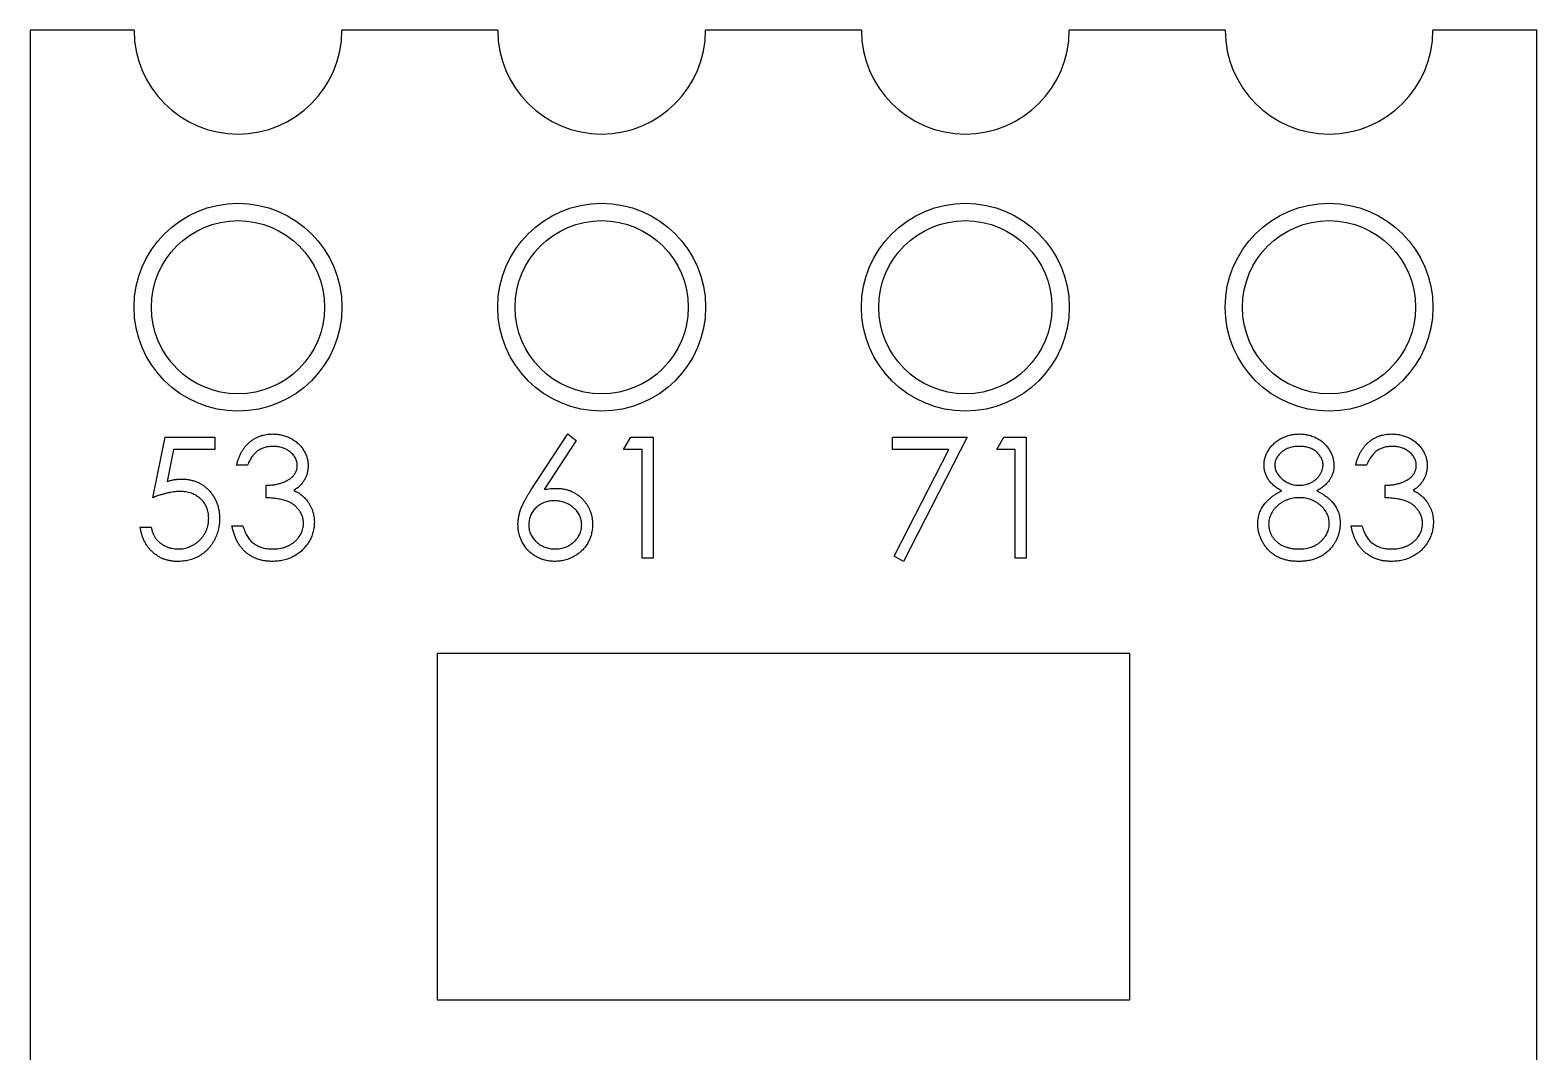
# Model space of a CAD drawing. Extents: x 331437 to 332137, y 334374 to 335474.
# Drawn here: x 331873.88 to 331917.38, y 334604.57 to 334634.07 of the extents above; entities that cross this region are included whole.
import ezdxf

# ---------------------------------------------------------------- set-up
doc = ezdxf.new("R2010")
doc.units = 0
doc.header["$MEASUREMENT"] = 0
doc.layers.add('PV-1C0C', color=7, linetype='Continuous')

# ---------------------------------------------------------------- blocks, each defined once
blk = doc.blocks.new('Manufacturer上海良信PartName接触器SeriesNDC1ShellFrameLimitingCurrentRemarkPartTypeMinCurrent96MaxCurrent115PolesMinPower0MaxPower0LibType3DelFlgfalseUpdateDate2023-01-0100000')
at = {"layer": 'PV-1C0C'}
for p, q in [((41, -9.5), (38, -9.5)), ((38, -9.5), (38, -55.5)), ((51.5, -9.5), (47, -9.5)), ((62, -9.5), (57.5, -9.5)), ((72.5, -9.5), (68, -9.5)), ((81.5, -9.5), (78.5, -9.5)), ((81.5, -55.5), (81.5, -9.5)), ((41.538, -23), (41.897, -21.25)), ((41.897, -21.25), (43.333, -21.25)), ((43.333, -21.25), (43.333, -21.609)), ((52.475, -22.757), (53.519, -21.16)), ((53.519, -21.16), (53.761, -21.35)), ((55.135, -21.609), (55.34, -21.25)), ((55.34, -21.25), (55.987, -21.25)), ((55.987, -21.25), (55.987, -24.75)), ((62.897, -21.609), (62.897, -21.25)), ((62.897, -21.25), (65.051, -21.25)), ((65.051, -21.25), (63.212, -24.84)), ((65.904, -21.609), (66.109, -21.25)), ((66.109, -21.25), (66.756, -21.25)), ((66.756, -21.25), (66.756, -24.75)), ((42.143, -21.609), (41.954, -22.53)), ((43.333, -21.609), (42.143, -21.609)), ((53.761, -21.35), (52.836, -22.764)), ((55.673, -21.609), (55.135, -21.609)), ((55.673, -24.75), (55.673, -21.609)), ((64.52, -21.609), (62.897, -21.609)), ((62.94, -24.69), (64.52, -21.609)), ((66.442, -21.609), (65.904, -21.609)), ((66.442, -24.75), (66.442, -21.609)), ((44.276, -22.058), (43.962, -22.058)), ((76.583, -22.058), (76.269, -22.058)), ((44.814, -23), (44.814, -22.641)), ((77.122, -23), (77.122, -22.641)), ((41.179, -23.853), (41.494, -23.853)), ((43.827, -23.808), (44.141, -23.808)), ((76.135, -23.808), (76.449, -23.808)), ((55.987, -24.75), (55.673, -24.75)), ((63.212, -24.84), (62.94, -24.69)), ((66.756, -24.75), (66.442, -24.75)), ((69.75, -27.5), (49.75, -27.5)), ((49.75, -27.5), (49.75, -37.5)), ((69.75, -37.5), (69.75, -27.5)), ((49.75, -37.5), (69.75, -37.5))]:
    blk.add_line(p, q, dxfattribs=at)
for centre, radius in [((44, -17.5), 3), ((54.5, -17.5), 3), ((65, -17.5), 3), ((75.5, -17.5), 3), ((44, -17.5), 2.5), ((54.5, -17.5), 2.5), ((65, -17.5), 2.5), ((75.5, -17.5), 2.5)]:
    blk.add_circle(centre, radius, dxfattribs=at)
for centre in [(44, -9.5), (54.5, -9.5), (65, -9.5), (75.5, -9.5)]:
    blk.add_arc(centre, 3, 180, 0, dxfattribs=at)
for points, knots in [([(43.962, -22.058), (43.97, -22.022), (43.987, -21.954), (44.021, -21.855), (44.059, -21.762), (44.105, -21.676), (44.154, -21.595), (44.211, -21.521), (44.272, -21.453), (44.34, -21.392), (44.411, -21.337), (44.487, -21.291), (44.565, -21.25), (44.646, -21.217), (44.731, -21.192), (44.819, -21.174), (44.91, -21.162), (44.972, -21.161), (45.003, -21.16)], [0, 0, 0, 0, 0.072625, 0.141977, 0.208985, 0.273957, 0.336889, 0.398745, 0.460116, 0.520825, 0.580994, 0.640152, 0.698622, 0.757271, 0.816427, 0.876254, 0.937165, 1, 1, 1, 1]), ([(45.003, -21.16), (45.049, -21.162), (45.139, -21.164), (45.272, -21.189), (45.4, -21.229), (45.522, -21.283), (45.635, -21.35), (45.736, -21.43), (45.823, -21.522), (45.896, -21.622), (45.953, -21.73), (45.995, -21.841), (46.021, -21.954), (46.024, -22.031), (46.026, -22.07)], [0, 0, 0, 0, 0.090254, 0.17854, 0.266093, 0.354631, 0.441886, 0.525747, 0.608114, 0.690197, 0.770821, 0.848326, 0.924012, 1, 1, 1, 1]), ([(73.622, -22.058), (73.623, -22.021), (73.627, -21.946), (73.653, -21.835), (73.697, -21.725), (73.756, -21.618), (73.829, -21.517), (73.917, -21.426), (74.018, -21.347), (74.13, -21.28), (74.251, -21.226), (74.379, -21.189), (74.512, -21.164), (74.602, -21.162), (74.648, -21.16)], [0, 0, 0, 0, 0.074058, 0.14887, 0.226668, 0.307735, 0.391157, 0.473929, 0.557928, 0.644989, 0.733364, 0.821092, 0.909287, 1, 1, 1, 1]), ([(74.648, -21.16), (74.692, -21.162), (74.78, -21.165), (74.909, -21.188), (75.032, -21.228), (75.15, -21.282), (75.259, -21.348), (75.356, -21.429), (75.441, -21.519), (75.511, -21.62), (75.57, -21.727), (75.61, -21.838), (75.636, -21.952), (75.639, -22.03), (75.641, -22.068)], [0, 0, 0, 0, 0.08941, 0.176306, 0.262626, 0.349446, 0.435498, 0.518928, 0.601355, 0.684256, 0.765807, 0.844877, 0.92228, 1, 1, 1, 1]), ([(76.269, -22.058), (76.278, -22.022), (76.294, -21.954), (76.329, -21.855), (76.367, -21.762), (76.412, -21.676), (76.462, -21.595), (76.518, -21.521), (76.58, -21.453), (76.648, -21.392), (76.719, -21.337), (76.794, -21.291), (76.872, -21.25), (76.954, -21.217), (77.039, -21.192), (77.127, -21.174), (77.218, -21.162), (77.28, -21.161), (77.311, -21.16)], [0, 0, 0, 0, 0.0726253, 0.1419766, 0.2089849, 0.2739569, 0.3368893, 0.398745, 0.4601159, 0.5208249, 0.5809945, 0.6401519, 0.6986225, 0.7572711, 0.8164267, 0.876254, 0.9371653, 1, 1, 1, 1]), ([(77.311, -21.16), (77.357, -21.162), (77.447, -21.164), (77.58, -21.189), (77.708, -21.229), (77.83, -21.283), (77.943, -21.35), (78.044, -21.43), (78.131, -21.522), (78.204, -21.622), (78.261, -21.73), (78.303, -21.841), (78.328, -21.954), (78.332, -22.031), (78.333, -22.07)], [0, 0, 0, 0, 0.090254, 0.17854, 0.266093, 0.354631, 0.441886, 0.525747, 0.608114, 0.690197, 0.770821, 0.848326, 0.924012, 1, 1, 1, 1]), ([(45.008, -21.519), (44.968, -21.521), (44.89, -21.523), (44.778, -21.547), (44.673, -21.585), (44.594, -21.63), (44.535, -21.675), (44.493, -21.714), (44.451, -21.758), (44.414, -21.808), (44.375, -21.862), (44.34, -21.923), (44.307, -21.988), (44.286, -22.034), (44.276, -22.058)], [0, 0, 0, 0, 0.122712, 0.239685, 0.351816, 0.463766, 0.520818, 0.579448, 0.640604, 0.705298, 0.773634, 0.844669, 0.920057, 1, 1, 1, 1]), ([(45.712, -22.068), (45.711, -22.05), (45.71, -22.014), (45.7, -21.96), (45.684, -21.909), (45.663, -21.859), (45.634, -21.812), (45.6, -21.766), (45.559, -21.722), (45.512, -21.682), (45.461, -21.643), (45.406, -21.61), (45.348, -21.582), (45.286, -21.559), (45.221, -21.541), (45.153, -21.529), (45.081, -21.521), (45.032, -21.52), (45.008, -21.519)], [0, 0, 0, 0, 0.055275, 0.109966, 0.163247, 0.218076, 0.273301, 0.330909, 0.390995, 0.454176, 0.518862, 0.583311, 0.648517, 0.715031, 0.782502, 0.852323, 0.924928, 1, 1, 1, 1]), ([(74.63, -21.519), (74.605, -21.52), (74.557, -21.521), (74.487, -21.528), (74.42, -21.541), (74.356, -21.558), (74.295, -21.581), (74.237, -21.609), (74.183, -21.642), (74.133, -21.679), (74.087, -21.72), (74.046, -21.763), (74.013, -21.809), (73.984, -21.855), (73.963, -21.905), (73.948, -21.956), (73.937, -22.009), (73.936, -22.045), (73.936, -22.063)], [0, 0, 0, 0, 0.075243, 0.147209, 0.216447, 0.284025, 0.350655, 0.415031, 0.47963, 0.544652, 0.608044, 0.667828, 0.725114, 0.780992, 0.835527, 0.889438, 0.944072, 1, 1, 1, 1]), ([(75.327, -22.056), (75.326, -22.04), (75.325, -22.007), (75.317, -21.958), (75.302, -21.91), (75.283, -21.863), (75.257, -21.818), (75.227, -21.773), (75.19, -21.73), (75.149, -21.687), (75.102, -21.648), (75.049, -21.613), (74.992, -21.584), (74.929, -21.56), (74.861, -21.542), (74.789, -21.528), (74.711, -21.521), (74.658, -21.52), (74.63, -21.519)], [0, 0, 0, 0, 0.050902, 0.101034, 0.151084, 0.203062, 0.256248, 0.310847, 0.368769, 0.430015, 0.49252, 0.556049, 0.621996, 0.690192, 0.761385, 0.836356, 0.915487, 1, 1, 1, 1]), ([(77.315, -21.519), (77.275, -21.521), (77.198, -21.523), (77.085, -21.547), (76.981, -21.585), (76.901, -21.63), (76.842, -21.675), (76.8, -21.714), (76.759, -21.758), (76.721, -21.808), (76.683, -21.862), (76.648, -21.923), (76.614, -21.988), (76.594, -22.034), (76.583, -22.058)], [0, 0, 0, 0, 0.1227119, 0.239685, 0.3518159, 0.4637661, 0.5208178, 0.5794483, 0.6406041, 0.7052975, 0.7736339, 0.8446694, 0.9200565, 1, 1, 1, 1]), ([(78.019, -22.068), (78.019, -22.05), (78.018, -22.014), (78.008, -21.96), (77.992, -21.909), (77.97, -21.859), (77.942, -21.812), (77.907, -21.766), (77.866, -21.722), (77.819, -21.682), (77.769, -21.643), (77.714, -21.61), (77.655, -21.582), (77.594, -21.559), (77.529, -21.541), (77.46, -21.529), (77.389, -21.521), (77.34, -21.52), (77.315, -21.519)], [0, 0, 0, 0, 0.055275, 0.109966, 0.163247, 0.218076, 0.273301, 0.330909, 0.390995, 0.454176, 0.518862, 0.583311, 0.648517, 0.715031, 0.782502, 0.852323, 0.924928, 1, 1, 1, 1]), ([(44.814, -22.641), (44.857, -22.64), (44.942, -22.639), (45.066, -22.621), (45.185, -22.597), (45.295, -22.56), (45.396, -22.518), (45.483, -22.468), (45.556, -22.412), (45.614, -22.351), (45.657, -22.284), (45.689, -22.215), (45.708, -22.143), (45.71, -22.093), (45.712, -22.068)], [0, 0, 0, 0, 0.110166, 0.215787, 0.318027, 0.417574, 0.51165, 0.596162, 0.672935, 0.74367, 0.810677, 0.874059, 0.936696, 1, 1, 1, 1]), ([(46.026, -22.07), (46.024, -22.107), (46.022, -22.179), (46.003, -22.285), (45.97, -22.384), (45.925, -22.478), (45.867, -22.566), (45.796, -22.648), (45.713, -22.724), (45.649, -22.767), (45.617, -22.79)], [0, 0, 0, 0, 0.128068, 0.250608, 0.37063, 0.490072, 0.610375, 0.734313, 0.863217, 1, 1, 1, 1]), ([(74.133, -22.8), (74.092, -22.778), (74.014, -22.735), (73.91, -22.656), (73.82, -22.571), (73.748, -22.478), (73.691, -22.378), (73.652, -22.275), (73.626, -22.168), (73.623, -22.095), (73.622, -22.058)], [0, 0, 0, 0, 0.14586, 0.282426, 0.41085, 0.535029, 0.654701, 0.770133, 0.884556, 1, 1, 1, 1]), ([(73.936, -22.063), (73.937, -22.082), (73.938, -22.118), (73.948, -22.171), (73.964, -22.223), (73.989, -22.274), (74.018, -22.324), (74.055, -22.372), (74.098, -22.418), (74.147, -22.463), (74.201, -22.505), (74.257, -22.541), (74.316, -22.572), (74.377, -22.597), (74.441, -22.617), (74.506, -22.631), (74.574, -22.639), (74.619, -22.641), (74.643, -22.641)], [0, 0, 0, 0, 0.054564, 0.107826, 0.161924, 0.21751, 0.274498, 0.334815, 0.397555, 0.464755, 0.532901, 0.600097, 0.665354, 0.731084, 0.796883, 0.863292, 0.930831, 1, 1, 1, 1]), ([(74.643, -22.641), (74.672, -22.64), (74.732, -22.638), (74.819, -22.622), (74.904, -22.597), (74.985, -22.562), (75.061, -22.518), (75.129, -22.466), (75.188, -22.407), (75.238, -22.341), (75.276, -22.27), (75.306, -22.2), (75.324, -22.128), (75.326, -22.08), (75.327, -22.056)], [0, 0, 0, 0, 0.08969, 0.178494, 0.266838, 0.356558, 0.445334, 0.530806, 0.614076, 0.697707, 0.779142, 0.855354, 0.928557, 1, 1, 1, 1]), ([(75.641, -22.068), (75.64, -22.106), (75.637, -22.181), (75.613, -22.289), (75.573, -22.391), (75.519, -22.487), (75.448, -22.576), (75.361, -22.658), (75.26, -22.735), (75.183, -22.778), (75.144, -22.8)], [0, 0, 0, 0, 0.121904, 0.239413, 0.35541, 0.472091, 0.592859, 0.718703, 0.854892, 1, 1, 1, 1]), ([(77.122, -22.641), (77.165, -22.64), (77.25, -22.639), (77.374, -22.621), (77.492, -22.597), (77.603, -22.56), (77.703, -22.518), (77.791, -22.468), (77.863, -22.412), (77.921, -22.351), (77.965, -22.284), (77.997, -22.215), (78.015, -22.143), (78.018, -22.093), (78.019, -22.068)], [0, 0, 0, 0, 0.110166, 0.215787, 0.318027, 0.417574, 0.51165, 0.596162, 0.672935, 0.74367, 0.810677, 0.874059, 0.936696, 1, 1, 1, 1]), ([(78.333, -22.07), (78.332, -22.107), (78.33, -22.179), (78.311, -22.285), (78.278, -22.384), (78.233, -22.478), (78.175, -22.566), (78.104, -22.648), (78.02, -22.724), (77.957, -22.767), (77.925, -22.79)], [0, 0, 0, 0, 0.128068, 0.250608, 0.37063, 0.490072, 0.610375, 0.734313, 0.863217, 1, 1, 1, 1]), ([(41.954, -22.53), (41.991, -22.519), (42.063, -22.499), (42.169, -22.477), (42.27, -22.464), (42.335, -22.462), (42.366, -22.462)], [0, 0, 0, 0, 0.275068, 0.532901, 0.773973, 1, 1, 1, 1]), ([(42.366, -22.462), (42.406, -22.462), (42.482, -22.464), (42.595, -22.48), (42.702, -22.505), (42.804, -22.54), (42.901, -22.585), (42.992, -22.641), (43.078, -22.707), (43.158, -22.782), (43.231, -22.865), (43.294, -22.954), (43.348, -23.049), (43.392, -23.15), (43.427, -23.256), (43.45, -23.368), (43.465, -23.485), (43.467, -23.566), (43.468, -23.606)], [0, 0, 0, 0, 0.065808, 0.129394, 0.190894, 0.251281, 0.310815, 0.370371, 0.430768, 0.492881, 0.555104, 0.616067, 0.677256, 0.73826, 0.800762, 0.864778, 0.931045, 1, 1, 1, 1]), ([(42.31, -22.821), (42.283, -22.821), (42.227, -22.822), (42.141, -22.831), (42.05, -22.845), (41.956, -22.865), (41.857, -22.891), (41.755, -22.921), (41.648, -22.958), (41.576, -22.986), (41.538, -23)], [0, 0, 0, 0, 0.102203, 0.2110233, 0.3250997, 0.4465021, 0.5737877, 0.7089007, 0.8503579, 1, 1, 1, 1]), ([(43.154, -23.593), (43.153, -23.565), (43.152, -23.51), (43.141, -23.43), (43.123, -23.354), (43.098, -23.282), (43.065, -23.213), (43.026, -23.149), (42.979, -23.089), (42.924, -23.034), (42.865, -22.983), (42.8, -22.94), (42.729, -22.903), (42.655, -22.872), (42.575, -22.849), (42.491, -22.832), (42.402, -22.823), (42.341, -22.821), (42.31, -22.821)], [0, 0, 0, 0, 0.065351, 0.127916, 0.18836, 0.247216, 0.30563, 0.36377, 0.422661, 0.482687, 0.5433, 0.604118, 0.664965, 0.727413, 0.791468, 0.858055, 0.927037, 1, 1, 1, 1]), ([(45.891, -23.74), (45.889, -23.708), (45.886, -23.643), (45.863, -23.547), (45.825, -23.455), (45.771, -23.368), (45.706, -23.287), (45.629, -23.215), (45.541, -23.155), (45.46, -23.114), (45.389, -23.086), (45.327, -23.067), (45.258, -23.052), (45.183, -23.037), (45.101, -23.024), (45.011, -23.014), (44.915, -23.006), (44.848, -23.002), (44.814, -23)], [0, 0, 0, 0, 0.066909, 0.133485, 0.201035, 0.271234, 0.34288, 0.413836, 0.485977, 0.56023, 0.599884, 0.644055, 0.691892, 0.744688, 0.801492, 0.862858, 0.929328, 1, 1, 1, 1]), ([(45.617, -22.79), (45.654, -22.808), (45.728, -22.843), (45.828, -22.913), (45.92, -22.994), (45.971, -23.057), (45.996, -23.088)], [0, 0, 0, 0, 0.2538796, 0.5030089, 0.7502911, 1, 1, 1, 1]), ([(52.083, -23.774), (52.085, -23.738), (52.087, -23.664), (52.104, -23.553), (52.131, -23.439), (52.161, -23.342), (52.193, -23.263), (52.22, -23.199), (52.253, -23.133), (52.288, -23.063), (52.329, -22.991), (52.373, -22.915), (52.423, -22.837), (52.457, -22.784), (52.475, -22.757)], [0, 0, 0, 0, 0.097818, 0.199726, 0.305276, 0.415811, 0.474472, 0.537274, 0.603657, 0.674299, 0.749834, 0.828598, 0.912378, 1, 1, 1, 1]), ([(52.836, -22.764), (52.898, -22.755), (53.018, -22.735), (53.14, -22.732), (53.199, -22.731)], [0, 0, 0, 0, 0.512659, 1, 1, 1, 1]), ([(53.199, -22.731), (53.234, -22.732), (53.304, -22.734), (53.407, -22.748), (53.506, -22.771), (53.6, -22.804), (53.691, -22.847), (53.777, -22.898), (53.859, -22.96), (53.936, -23.029), (54.006, -23.106), (54.069, -23.187), (54.121, -23.273), (54.163, -23.364), (54.196, -23.459), (54.22, -23.558), (54.234, -23.661), (54.236, -23.732), (54.237, -23.768)], [0, 0, 0, 0, 0.065231, 0.128405, 0.190067, 0.250943, 0.311546, 0.372863, 0.435024, 0.499072, 0.563091, 0.62551, 0.68668, 0.747283, 0.808563, 0.870742, 0.934341, 1, 1, 1, 1]), ([(73.442, -23.759), (73.443, -23.735), (73.444, -23.686), (73.452, -23.615), (73.465, -23.545), (73.482, -23.477), (73.505, -23.411), (73.534, -23.346), (73.566, -23.284), (73.605, -23.223), (73.649, -23.164), (73.699, -23.107), (73.756, -23.052), (73.819, -22.998), (73.888, -22.945), (73.964, -22.895), (74.045, -22.845), (74.103, -22.815), (74.133, -22.8)], [0, 0, 0, 0, 0.0588536, 0.1163155, 0.1726748, 0.2287804, 0.2845804, 0.3402565, 0.3966298, 0.4535073, 0.5123182, 0.5726484, 0.6360219, 0.7023629, 0.7714831, 0.8441845, 0.9200698, 1, 1, 1, 1]), ([(74.65, -23), (74.619, -23.001), (74.558, -23.002), (74.469, -23.014), (74.383, -23.031), (74.301, -23.056), (74.223, -23.089), (74.148, -23.129), (74.078, -23.176), (74.012, -23.23), (73.953, -23.288), (73.9, -23.35), (73.856, -23.414), (73.82, -23.48), (73.791, -23.549), (73.771, -23.621), (73.759, -23.694), (73.757, -23.745), (73.756, -23.77)], [0, 0, 0, 0, 0.071269, 0.139812, 0.206497, 0.271535, 0.336082, 0.400528, 0.464984, 0.53005, 0.594423, 0.655583, 0.714849, 0.772115, 0.828999, 0.885122, 0.942079, 1, 1, 1, 1]), ([(75.506, -23.737), (75.506, -23.713), (75.504, -23.666), (75.492, -23.596), (75.472, -23.529), (75.445, -23.463), (75.409, -23.4), (75.366, -23.338), (75.314, -23.279), (75.256, -23.223), (75.192, -23.171), (75.124, -23.125), (75.053, -23.086), (74.979, -23.055), (74.901, -23.03), (74.82, -23.013), (74.736, -23.002), (74.679, -23.001), (74.65, -23)], [0, 0, 0, 0, 0.057339, 0.113063, 0.169181, 0.225775, 0.283826, 0.343454, 0.405907, 0.471392, 0.538003, 0.603064, 0.667602, 0.732225, 0.797005, 0.863048, 0.930357, 1, 1, 1, 1]), ([(75.144, -22.8), (75.173, -22.815), (75.228, -22.844), (75.308, -22.891), (75.381, -22.941), (75.449, -22.99), (75.511, -23.042), (75.566, -23.096), (75.615, -23.151), (75.659, -23.208), (75.697, -23.266), (75.73, -23.327), (75.758, -23.389), (75.781, -23.454), (75.799, -23.52), (75.812, -23.589), (75.819, -23.659), (75.82, -23.706), (75.821, -23.731)], [0, 0, 0, 0, 0.079525, 0.1551, 0.22722, 0.295911, 0.362056, 0.42552, 0.485813, 0.544495, 0.60146, 0.657841, 0.713974, 0.769468, 0.82613, 0.882885, 0.940701, 1, 1, 1, 1]), ([(78.199, -23.74), (78.197, -23.708), (78.194, -23.643), (78.171, -23.547), (78.132, -23.455), (78.079, -23.368), (78.013, -23.287), (77.937, -23.215), (77.849, -23.155), (77.768, -23.114), (77.696, -23.086), (77.635, -23.067), (77.566, -23.052), (77.491, -23.037), (77.409, -23.024), (77.319, -23.014), (77.223, -23.006), (77.156, -23.002), (77.122, -23)], [0, 0, 0, 0, 0.066909, 0.133485, 0.201035, 0.271234, 0.34288, 0.413836, 0.485977, 0.56023, 0.599884, 0.644055, 0.691892, 0.744688, 0.801492, 0.862858, 0.929328, 1, 1, 1, 1]), ([(77.925, -22.79), (77.962, -22.808), (78.036, -22.843), (78.136, -22.913), (78.227, -22.994), (78.278, -23.057), (78.304, -23.088)], [0, 0, 0, 0, 0.25388, 0.503009, 0.750291, 1, 1, 1, 1]), ([(45.996, -23.088), (46.013, -23.111), (46.046, -23.157), (46.088, -23.231), (46.125, -23.305), (46.154, -23.382), (46.177, -23.461), (46.193, -23.542), (46.203, -23.626), (46.204, -23.682), (46.205, -23.71)], [0, 0, 0, 0, 0.128136, 0.254173, 0.378112, 0.501712, 0.623986, 0.747096, 0.872875, 1, 1, 1, 1]), ([(53.133, -23.09), (53.106, -23.091), (53.054, -23.092), (52.978, -23.101), (52.905, -23.117), (52.836, -23.139), (52.772, -23.168), (52.711, -23.203), (52.654, -23.245), (52.601, -23.292), (52.553, -23.344), (52.512, -23.399), (52.476, -23.457), (52.448, -23.518), (52.425, -23.581), (52.409, -23.647), (52.4, -23.716), (52.398, -23.763), (52.397, -23.787)], [0, 0, 0, 0, 0.070599, 0.137901, 0.203196, 0.26679, 0.329106, 0.390654, 0.452653, 0.515748, 0.577926, 0.63893, 0.698351, 0.757296, 0.816394, 0.876267, 0.936817, 1, 1, 1, 1]), ([(53.923, -23.787), (53.923, -23.763), (53.921, -23.716), (53.909, -23.647), (53.892, -23.581), (53.867, -23.517), (53.833, -23.457), (53.793, -23.399), (53.746, -23.343), (53.692, -23.292), (53.633, -23.245), (53.571, -23.203), (53.505, -23.168), (53.437, -23.139), (53.365, -23.118), (53.29, -23.101), (53.213, -23.092), (53.16, -23.091), (53.133, -23.09)], [0, 0, 0, 0, 0.061138, 0.119994, 0.178225, 0.236256, 0.294929, 0.354716, 0.41673, 0.480664, 0.545832, 0.609758, 0.672971, 0.736017, 0.799839, 0.864775, 0.931088, 1, 1, 1, 1]), ([(78.304, -23.088), (78.321, -23.111), (78.354, -23.157), (78.395, -23.231), (78.433, -23.305), (78.462, -23.382), (78.485, -23.461), (78.501, -23.542), (78.511, -23.626), (78.512, -23.682), (78.513, -23.71)], [0, 0, 0, 0, 0.128136, 0.254173, 0.378112, 0.501712, 0.623986, 0.747096, 0.872875, 1, 1, 1, 1]), ([(42.247, -24.84), (42.212, -24.839), (42.144, -24.838), (42.043, -24.823), (41.947, -24.803), (41.854, -24.772), (41.766, -24.734), (41.683, -24.686), (41.602, -24.631), (41.528, -24.566), (41.458, -24.495), (41.396, -24.418), (41.341, -24.336), (41.294, -24.249), (41.253, -24.157), (41.222, -24.06), (41.196, -23.958), (41.185, -23.888), (41.179, -23.853)], [0, 0, 0, 0, 0.065421, 0.128708, 0.190236, 0.250724, 0.310637, 0.370766, 0.431615, 0.493523, 0.555883, 0.617342, 0.678668, 0.740711, 0.802985, 0.866803, 0.932347, 1, 1, 1, 1]), ([(41.494, -23.853), (41.501, -23.886), (41.516, -23.95), (41.549, -24.04), (41.589, -24.121), (41.636, -24.192), (41.693, -24.255), (41.757, -24.31), (41.829, -24.36), (41.91, -24.402), (41.995, -24.438), (42.083, -24.462), (42.174, -24.478), (42.235, -24.48), (42.266, -24.481)], [0, 0, 0, 0, 0.094687, 0.181994, 0.264377, 0.34218, 0.418618, 0.496509, 0.577369, 0.661511, 0.746733, 0.831258, 0.915206, 1, 1, 1, 1]), ([(43.468, -23.606), (43.467, -23.635), (43.466, -23.692), (43.459, -23.776), (43.446, -23.858), (43.429, -23.939), (43.406, -24.017), (43.379, -24.094), (43.346, -24.169), (43.309, -24.243), (43.268, -24.313), (43.222, -24.378), (43.174, -24.44), (43.122, -24.498), (43.065, -24.552), (43.006, -24.6), (42.943, -24.646), (42.876, -24.686), (42.807, -24.723), (42.735, -24.753), (42.66, -24.781), (42.583, -24.802), (42.503, -24.819), (42.42, -24.831), (42.334, -24.839), (42.277, -24.839), (42.247, -24.84)], [0, 0, 0, 0, 0.044014, 0.087434, 0.130118, 0.172554, 0.214555, 0.256298, 0.298438, 0.340849, 0.382715, 0.423924, 0.464246, 0.504074, 0.543862, 0.583567, 0.623094, 0.663229, 0.703551, 0.743938, 0.784541, 0.82575, 0.867757, 0.910745, 0.954914, 1, 1, 1, 1]), ([(42.266, -24.481), (42.295, -24.48), (42.354, -24.478), (42.441, -24.466), (42.525, -24.447), (42.605, -24.418), (42.683, -24.383), (42.756, -24.339), (42.827, -24.287), (42.893, -24.228), (42.954, -24.163), (43.008, -24.094), (43.053, -24.02), (43.09, -23.942), (43.119, -23.86), (43.139, -23.775), (43.151, -23.685), (43.153, -23.624), (43.154, -23.593)], [0, 0, 0, 0, 0.064207, 0.126425, 0.18768, 0.248216, 0.308305, 0.369661, 0.431699, 0.495947, 0.559758, 0.622295, 0.683911, 0.745092, 0.80674, 0.869087, 0.93329, 1, 1, 1, 1]), ([(44.994, -24.84), (44.957, -24.839), (44.883, -24.837), (44.775, -24.825), (44.672, -24.804), (44.573, -24.775), (44.479, -24.739), (44.39, -24.694), (44.306, -24.64), (44.227, -24.578), (44.153, -24.509), (44.086, -24.431), (44.025, -24.346), (43.972, -24.253), (43.925, -24.153), (43.886, -24.045), (43.851, -23.929), (43.835, -23.849), (43.827, -23.808)], [0, 0, 0, 0, 0.065541, 0.128963, 0.190377, 0.250092, 0.308548, 0.366398, 0.424542, 0.48317, 0.542243, 0.601739, 0.662506, 0.724856, 0.789128, 0.856346, 0.926295, 1, 1, 1, 1]), ([(44.141, -23.808), (44.149, -23.835), (44.165, -23.887), (44.192, -23.962), (44.223, -24.032), (44.256, -24.095), (44.291, -24.153), (44.33, -24.205), (44.37, -24.252), (44.4, -24.278), (44.415, -24.291)], [0, 0, 0, 0, 0.14977, 0.291316, 0.425966, 0.55216, 0.671527, 0.786122, 0.895325, 1, 1, 1, 1]), ([(46.205, -23.71), (46.203, -23.759), (46.2, -23.857), (46.168, -24.002), (46.118, -24.143), (46.048, -24.278), (45.962, -24.404), (45.86, -24.517), (45.742, -24.614), (45.612, -24.696), (45.47, -24.761), (45.318, -24.806), (45.159, -24.835), (45.05, -24.838), (44.994, -24.84)], [0, 0, 0, 0, 0.079648, 0.158922, 0.239619, 0.322609, 0.406035, 0.487602, 0.569685, 0.653036, 0.737436, 0.822478, 0.909748, 1, 1, 1, 1]), ([(45, -24.481), (45.033, -24.48), (45.097, -24.479), (45.19, -24.468), (45.279, -24.452), (45.362, -24.427), (45.441, -24.396), (45.515, -24.357), (45.584, -24.312), (45.647, -24.261), (45.704, -24.204), (45.754, -24.145), (45.797, -24.084), (45.831, -24.02), (45.858, -23.953), (45.877, -23.884), (45.889, -23.813), (45.89, -23.765), (45.891, -23.74)], [0, 0, 0, 0, 0.076072, 0.148752, 0.218403, 0.28576, 0.350598, 0.414964, 0.478069, 0.541761, 0.60435, 0.664075, 0.721464, 0.777587, 0.832644, 0.887844, 0.94346, 1, 1, 1, 1]), ([(53.143, -24.84), (53.096, -24.838), (53.003, -24.835), (52.866, -24.808), (52.734, -24.765), (52.608, -24.704), (52.492, -24.628), (52.388, -24.537), (52.297, -24.432), (52.221, -24.313), (52.16, -24.185), (52.115, -24.053), (52.089, -23.915), (52.085, -23.821), (52.083, -23.774)], [0, 0, 0, 0, 0.084335, 0.167052, 0.249566, 0.33274, 0.415915, 0.497828, 0.580373, 0.6646, 0.749467, 0.83251, 0.915639, 1, 1, 1, 1]), ([(52.397, -23.787), (52.398, -23.81), (52.399, -23.857), (52.41, -23.925), (52.427, -23.991), (52.453, -24.054), (52.483, -24.115), (52.523, -24.171), (52.567, -24.227), (52.62, -24.278), (52.677, -24.326), (52.737, -24.367), (52.801, -24.403), (52.867, -24.431), (52.936, -24.453), (53.008, -24.469), (53.083, -24.478), (53.134, -24.48), (53.16, -24.481)], [0, 0, 0, 0, 0.061842, 0.121262, 0.180746, 0.239231, 0.298308, 0.358183, 0.420359, 0.484792, 0.549938, 0.613718, 0.676681, 0.739154, 0.8022, 0.86674, 0.93205, 1, 1, 1, 1]), ([(54.237, -23.768), (54.236, -23.817), (54.233, -23.913), (54.205, -24.053), (54.162, -24.187), (54.1, -24.312), (54.023, -24.428), (53.929, -24.531), (53.821, -24.623), (53.7, -24.699), (53.569, -24.762), (53.432, -24.807), (53.289, -24.835), (53.192, -24.838), (53.143, -24.84)], [0, 0, 0, 0, 0.085948, 0.169125, 0.250399, 0.33229, 0.413364, 0.494172, 0.576022, 0.660757, 0.745783, 0.830044, 0.914028, 1, 1, 1, 1]), ([(53.16, -24.481), (53.186, -24.48), (53.237, -24.478), (53.312, -24.469), (53.384, -24.453), (53.453, -24.431), (53.52, -24.403), (53.583, -24.367), (53.643, -24.325), (53.7, -24.278), (53.753, -24.227), (53.798, -24.172), (53.836, -24.114), (53.868, -24.054), (53.893, -23.991), (53.91, -23.925), (53.921, -23.857), (53.922, -23.81), (53.923, -23.787)], [0, 0, 0, 0, 0.067962, 0.133283, 0.197835, 0.260892, 0.323377, 0.38635, 0.449638, 0.514795, 0.57924, 0.641814, 0.701359, 0.760727, 0.819222, 0.878716, 0.938147, 1, 1, 1, 1]), ([(74.627, -24.84), (74.579, -24.839), (74.488, -24.836), (74.355, -24.821), (74.231, -24.795), (74.115, -24.758), (74.008, -24.711), (73.911, -24.652), (73.821, -24.583), (73.742, -24.504), (73.672, -24.419), (73.61, -24.331), (73.559, -24.241), (73.516, -24.149), (73.483, -24.055), (73.46, -23.958), (73.445, -23.859), (73.443, -23.793), (73.442, -23.759)], [0, 0, 0, 0, 0.078556, 0.152863, 0.22356, 0.290375, 0.355403, 0.418291, 0.480389, 0.543073, 0.604924, 0.664398, 0.721943, 0.778375, 0.83383, 0.888861, 0.944089, 1, 1, 1, 1]), ([(73.756, -23.77), (73.758, -23.801), (73.76, -23.864), (73.782, -23.956), (73.816, -24.045), (73.864, -24.131), (73.924, -24.211), (73.997, -24.28), (74.079, -24.342), (74.173, -24.392), (74.276, -24.432), (74.388, -24.46), (74.506, -24.478), (74.588, -24.48), (74.63, -24.481)], [0, 0, 0, 0, 0.074898, 0.148596, 0.224471, 0.302323, 0.381919, 0.461149, 0.542417, 0.626716, 0.714597, 0.804903, 0.900127, 1, 1, 1, 1]), ([(74.63, -24.481), (74.663, -24.48), (74.727, -24.479), (74.82, -24.468), (74.907, -24.451), (74.99, -24.426), (75.068, -24.396), (75.14, -24.356), (75.208, -24.312), (75.269, -24.259), (75.324, -24.202), (75.373, -24.143), (75.415, -24.081), (75.448, -24.017), (75.474, -23.95), (75.493, -23.881), (75.505, -23.81), (75.506, -23.761), (75.506, -23.737)], [0, 0, 0, 0, 0.0765589, 0.1491614, 0.2188268, 0.2855671, 0.3503131, 0.4141252, 0.4771792, 0.540368, 0.6022024, 0.6620337, 0.7199344, 0.7759074, 0.8311149, 0.8866674, 0.9425524, 1, 1, 1, 1]), ([(75.821, -23.731), (75.82, -23.764), (75.818, -23.831), (75.805, -23.929), (75.785, -24.025), (75.756, -24.118), (75.718, -24.207), (75.672, -24.293), (75.619, -24.377), (75.577, -24.429), (75.555, -24.456)], [0, 0, 0, 0, 0.128158, 0.253673, 0.377325, 0.499385, 0.622918, 0.745839, 0.871395, 1, 1, 1, 1]), ([(77.302, -24.84), (77.265, -24.839), (77.191, -24.837), (77.083, -24.825), (76.979, -24.804), (76.881, -24.775), (76.787, -24.739), (76.698, -24.694), (76.614, -24.64), (76.534, -24.578), (76.461, -24.509), (76.394, -24.431), (76.333, -24.346), (76.28, -24.253), (76.233, -24.153), (76.193, -24.045), (76.159, -23.929), (76.143, -23.849), (76.135, -23.808)], [0, 0, 0, 0, 0.065541, 0.128963, 0.190377, 0.250092, 0.308548, 0.366398, 0.424542, 0.48317, 0.542243, 0.601739, 0.662506, 0.724856, 0.789128, 0.856346, 0.926295, 1, 1, 1, 1]), ([(76.449, -23.808), (76.457, -23.835), (76.473, -23.887), (76.5, -23.962), (76.531, -24.032), (76.564, -24.095), (76.599, -24.153), (76.638, -24.205), (76.678, -24.252), (76.708, -24.278), (76.723, -24.291)], [0, 0, 0, 0, 0.14977, 0.291316, 0.425966, 0.55216, 0.671527, 0.786122, 0.895325, 1, 1, 1, 1]), ([(78.513, -23.71), (78.511, -23.759), (78.507, -23.857), (78.475, -24.002), (78.426, -24.143), (78.355, -24.278), (78.27, -24.404), (78.167, -24.517), (78.05, -24.614), (77.919, -24.696), (77.778, -24.761), (77.626, -24.806), (77.467, -24.835), (77.358, -24.838), (77.302, -24.84)], [0, 0, 0, 0, 0.0796483, 0.1589217, 0.2396195, 0.3226094, 0.4060346, 0.4876021, 0.5696846, 0.6530361, 0.7374357, 0.8224778, 0.9097477, 1, 1, 1, 1]), ([(77.308, -24.481), (77.34, -24.48), (77.404, -24.479), (77.498, -24.468), (77.587, -24.452), (77.67, -24.427), (77.749, -24.396), (77.822, -24.357), (77.891, -24.312), (77.955, -24.261), (78.012, -24.204), (78.062, -24.145), (78.104, -24.084), (78.139, -24.02), (78.166, -23.953), (78.184, -23.884), (78.197, -23.813), (78.198, -23.765), (78.199, -23.74)], [0, 0, 0, 0, 0.076072, 0.148752, 0.218403, 0.28576, 0.350598, 0.414964, 0.478069, 0.541761, 0.60435, 0.664075, 0.721464, 0.777587, 0.832644, 0.887844, 0.94346, 1, 1, 1, 1]), ([(44.415, -24.291), (44.435, -24.307), (44.474, -24.337), (44.538, -24.375), (44.605, -24.409), (44.677, -24.434), (44.752, -24.456), (44.831, -24.47), (44.914, -24.479), (44.971, -24.48), (45, -24.481)], [0, 0, 0, 0, 0.118271, 0.236178, 0.355663, 0.475904, 0.600127, 0.728608, 0.861313, 1, 1, 1, 1]), ([(76.723, -24.291), (76.742, -24.307), (76.782, -24.337), (76.845, -24.375), (76.912, -24.409), (76.984, -24.434), (77.059, -24.456), (77.139, -24.47), (77.222, -24.479), (77.279, -24.48), (77.308, -24.481)], [0, 0, 0, 0, 0.118271, 0.236178, 0.355663, 0.475904, 0.600127, 0.728608, 0.861313, 1, 1, 1, 1]), ([(75.555, -24.456), (75.528, -24.486), (75.472, -24.547), (75.378, -24.626), (75.274, -24.692), (75.161, -24.746), (75.039, -24.788), (74.909, -24.819), (74.771, -24.836), (74.675, -24.838), (74.627, -24.84)], [0, 0, 0, 0, 0.119283, 0.237093, 0.354796, 0.474576, 0.59746, 0.724926, 0.858883, 1, 1, 1, 1])]:
    blk.add_open_spline(points, degree=3, knots=knots, dxfattribs=at)

msp = doc.modelspace()

# ---------------------------------------------------------------- block references
msp.add_blockref('Manufacturer上海良信PartName接触器SeriesNDC1ShellFrameLimitingCurrentRemarkPartTypeMinCurrent96MaxCurrent115PolesMinPower0MaxPower0LibType3DelFlgfalseUpdateDate2023-01-0100000', (331835.879, 334643.568))

doc.saveas('drawing.dxf')
